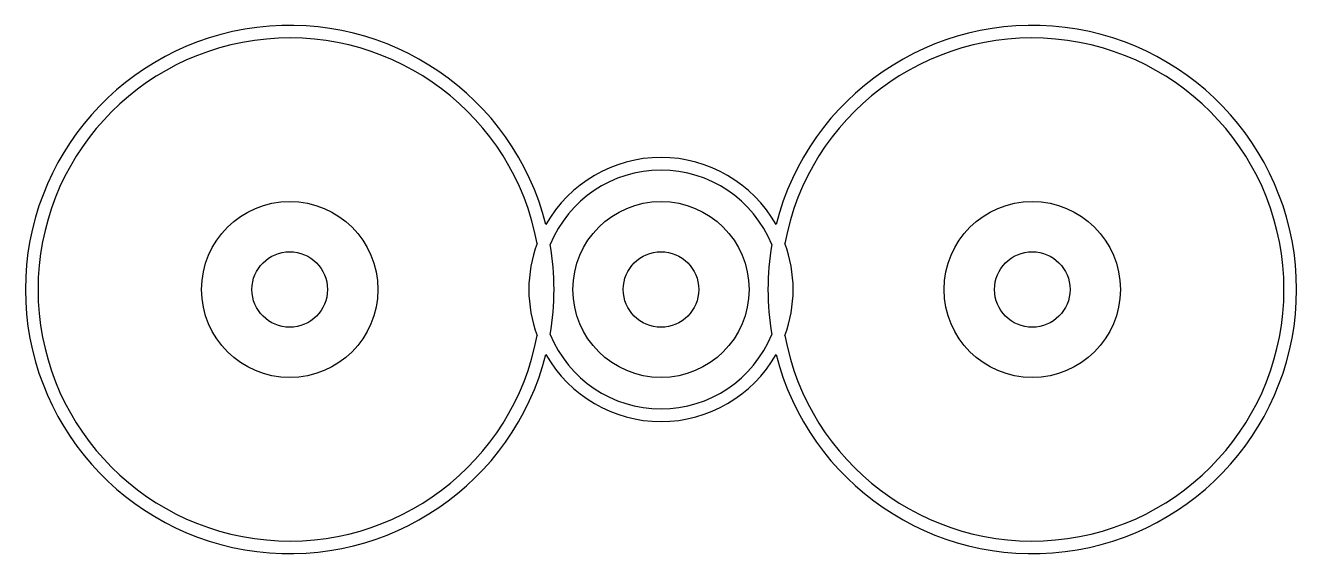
# Model space of a CAD drawing. Header units: millimetres. Extents: x -25.2 to 25.2, y 3 to 24.
import ezdxf

# ---------------------------------------------------------------- set-up
doc = ezdxf.new("R2010")
doc.units = ezdxf.units.MM

msp = doc.modelspace()

# ---------------------------------------------------------------- linework, layer by layer
for centre, radius in [((-14.75, 13.5), 3.5), ((0, 13.5), 3.5), ((14.75, 13.5), 3.5), ((-14.75, 13.5), 1.5), ((0, 13.5), 1.5), ((14.75, 13.5), 1.5)]:
    msp.add_circle(centre, radius)
for centre, radius, start, end in [((-14.75, 13.5), 10.5, 14.2269, 345.7731), ((14.75, 13.5), 10.5, -165.7731, 165.7731), ((-14.75, 13.5), 10, 10.564, 349.436), ((14.75, 13.5), 10, -169.436, 169.436), ((0, 13.5), 5.25, 29.4408, 150.5592), ((0, 13.5), 4.75, 22.0509, 157.9491), ((0, 13.5), 5.25, 159.5612, 200.4388), ((-14.75, 13.5), 10.5, -9.7783, 9.7783), ((14.75, 13.5), 10.5, 170.2217, 189.7783), ((0, 13.5), 5.25, -20.4388, 20.4388), ((0, 13.5), 4.75, -157.9491, -22.0509), ((0, 13.5), 5.25, -150.5592, -29.4408)]:
    msp.add_arc(centre, radius, start, end)

doc.saveas('drawing.dxf')
